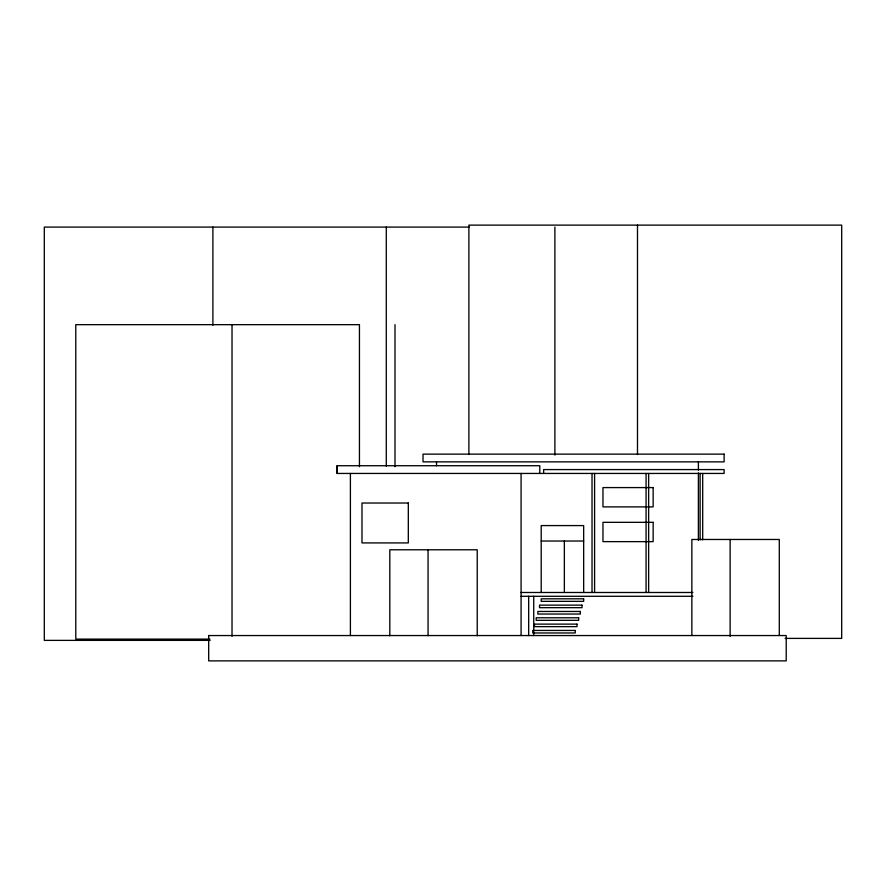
<?xml version="1.0" encoding="UTF-8"?>
<svg xmlns="http://www.w3.org/2000/svg" width="886" height="886" viewBox="0 0 886 886"><rect width="100%" height="100%" fill="white"/><g stroke="black" fill="none" stroke-linecap="round" stroke-linejoin="round"><path stroke-width="1.33" d="M469.215 227.093L44.3 227.093L44.3 640.379L210.137 640.379M541.202 541.025L583.664 541.025M521.079 592.49L692.863 592.49M521.079 596.289L692.885 596.289M208.553 635.55L786.214 635.55L786.214 660.878L208.686 660.878L208.686 635.55M785.129 638.396L841.7 638.396L841.7 225.122L468.882 225.122L468.882 454.562M209.904 639.116L75.786 639.116L75.786 324.664L359.439 324.664L359.439 466.723M779.292 635.029L779.292 539.474L691.866 539.474L691.866 635.029M730.13 539.474L730.13 636.392M702.687 473.445L702.687 539.884M700.117 473.445L700.117 539.884M698.389 461.861L698.389 470.134M698.389 472.891L698.389 540.438M648.641 473.445L648.641 592.49M646.071 473.445L646.071 592.49M637.488 225.122L637.488 454.562M594.595 473.445L594.595 592.49M592.025 473.445L592.025 592.49M583.664 592.49L583.664 525.586L541.202 525.586L541.202 592.49M564.36 541.025L564.36 592.49M554.891 227.093L554.891 455.16M543.639 473.445L543.639 469.58L724.117 469.58L724.117 473.445L336.89 473.445L336.89 465.726L539.784 465.726L539.784 473.445M533.737 596.289L533.737 635.55M528.676 596.289L528.676 635.55M521.079 473.445L521.079 635.55M477.233 635.783L477.233 549.785L389.807 549.785L389.807 635.783M436.532 461.861L436.532 465.726M428.06 549.785L428.06 635.783M395.001 324.664L395.001 466.723M386.296 227.093L386.296 466.224M350.402 473.445L350.402 635.55M337.344 465.726L337.344 473.445M232.021 324.664L232.021 636.358M212.895 227.093L212.895 325.228M724.117 454.141L423.021 454.141L423.021 461.861L724.117 461.861L724.117 454.141M653.148 487.588L602.967 487.588L602.967 506.892L653.148 506.892L653.148 487.588M408.313 503.026L361.986 503.026L361.986 542.919L408.313 542.919L408.313 503.026M653.148 522.33L602.967 522.33L602.967 541.634L653.148 541.634L653.148 522.33M583.664 598.814L541.202 598.814L541.202 601.35L583.664 601.35L583.664 598.814M581.991 605.138L539.53 605.138L539.53 607.674L581.991 607.674L581.991 605.138M580.319 611.462L537.857 611.462L537.857 614.042L580.319 614.042L580.319 611.462M578.647 617.786L536.185 617.786L536.185 620.322L578.647 620.322L578.647 617.786M576.974 624.121L534.513 624.121L534.513 626.646L576.974 626.646L576.974 624.121M575.235 630.444L532.763 630.444L532.763 632.969L575.235 632.969L575.235 630.444"/></g></svg>
